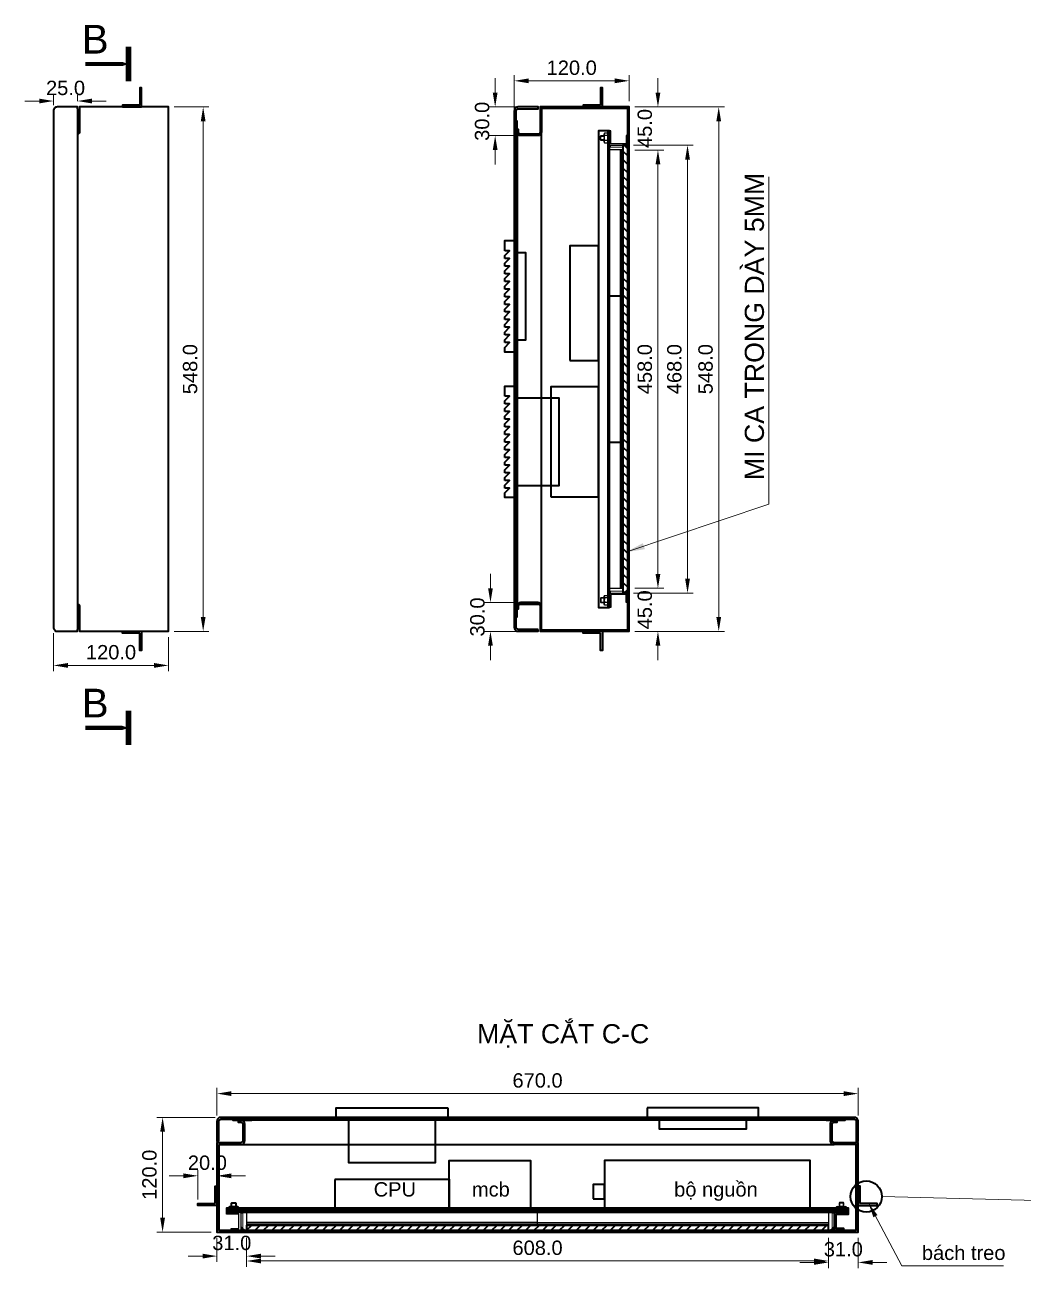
# Model space of a CAD drawing. Header units: inches. Extents: x 49419 to 111780, y 786065 to 1579898.
# Drawn here: x 51377 to 52420, y 787406 to 788705 of the extents above; entities that cross this region are included whole.
import ezdxf

# ---------------------------------------------------------------- set-up
doc = ezdxf.new("R2010")
doc.units = ezdxf.units.IN
doc.header["$MEASUREMENT"] = 0
doc.header["$PDMODE"] = 35
doc.header["$PDSIZE"] = -3
doc.layers.add('cutout', color=2, linetype='Continuous')
doc.layers.add('LED', color=1, linetype='Continuous')
for name, color, linetype, lineweight in [('Nep V', 1, 'Continuous', 35), ('tbi', 7, 'Continuous', 20), ('Thanh chiu luc', 5, 'Continuous', 25)]:
    doc.layers.add(name, color=color, linetype=linetype, lineweight=lineweight)
doc.styles.add('ARIAL', font='arial.ttf', dxfattribs={"height": 10})
doc.styles.add('Arial1', font='arial.ttf', dxfattribs={"height": 6})
doc.styles.add('Arial3', font='arial.ttf', dxfattribs={"height": 15})
doc.dimstyles.new('bom', dxfattribs={"dimtxt": 10, "dimasz": 8, "dimexe": 5, "dimexo": 5, "dimgap": 5, "dimtad": 1, "dimdec": 1, "dimzin": 0, "dimdsep": 46, "dimtxsty": 'ARIAL', "dimcen": 0.09, "dimclrd": 8, "dimclre": 9, "dimclrt": 5, "dimadec": 0, "dimazin": 0, "dimtfac": 1, "dimtdec": 1, "dimtix": 1, "dimtofl": 0, "dimtmove": 0, "dimatfit": 3, "dimfxl": 1, "dimtolj": 1, "dimtzin": 0, "dimlwd": 0, "dimlwe": 0, "dimarcsym": 0})
doc.dimstyles.new('Copy(3) of bom', dxfattribs={"dimtxt": 4, "dimasz": 3, "dimexe": 2, "dimexo": 2, "dimgap": 2, "dimtad": 1, "dimdec": 1, "dimzin": 0, "dimdsep": 46, "dimtxsty": 'Arial1', "dimcen": 0.09, "dimclrd": 8, "dimclre": 9, "dimclrt": 5, "dimadec": 0, "dimazin": 0, "dimtfac": 1, "dimtdec": 1, "dimtix": 1, "dimtofl": 0, "dimtmove": 0, "dimatfit": 3, "dimfxl": 1, "dimtolj": 1, "dimtzin": 0, "dimlwd": 0, "dimlwe": 0, "dimarcsym": 0})
doc.dimstyles.new('Copy(5) of bom TL3-1', dxfattribs={"dimtxt": 15, "dimasz": 15, "dimexe": 6, "dimexo": 6, "dimgap": 6, "dimtad": 1, "dimdec": 1, "dimlfac": 0.333333, "dimzin": 0, "dimdsep": 46, "dimtxsty": 'Arial3', "dimcen": 0.09, "dimclrd": 8, "dimclre": 9, "dimclrt": 5, "dimadec": 0, "dimazin": 0, "dimtfac": 1, "dimtdec": 1, "dimtix": 1, "dimtofl": 0, "dimtmove": 0, "dimatfit": 3, "dimfxl": 1, "dimtolj": 1, "dimtzin": 0, "dimlwd": 0, "dimlwe": 0, "dimarcsym": 0})

# ---------------------------------------------------------------- blocks, each defined once
blk = doc.blocks.new('*D404')
at = {"layer": 'Defpoints', "color": 0, "linetype": 'Continuous'}
for p in [(52008.2, 788116.2), (52008.2, 788071.2), (52038.3, 788071.2)]:
    blk.add_point(p, dxfattribs=at)
at = {"layer": 'Nep V', "color": 8, "linetype": 'Continuous', "lineweight": 0}
for p, q in [((52038.3, 788131.2), (52038.3, 788146.2)), ((52038.3, 788056.2), (52038.3, 788041.2))]:
    blk.add_line(p, q, dxfattribs=at)
at = {"layer": 'Nep V', "color": 9, "linetype": 'Continuous', "lineweight": 0}
for p, q in [((52014.2, 788116.2), (52044.3, 788116.2)), ((52014.2, 788071.2), (52044.3, 788071.2))]:
    blk.add_line(p, q, dxfattribs=at)
at = {"layer": 'Nep V', "color": 8, "linetype": 'Continuous'}
for points in [[(52035.8, 788131.2), (52040.8, 788131.2), (52038.3, 788116.2)], [(52035.8, 788056.2), (52040.8, 788056.2), (52038.3, 788071.2)]]:
    blk.add_solid(points, dxfattribs=at)
at = {"layer": 'Nep V', "color": 5, "linetype": 'Continuous', "insert": (52024.6, 788093.7), "char_height": 15, "attachment_point": 5, "rotation": 90, "style": 'Arial3'}
blk.add_mtext('\\A1;45.0', dxfattribs=at)
blk = doc.blocks.new('*D405')
at = {"layer": 'Defpoints', "color": 0, "linetype": 'Continuous'}
for p in [(52008.2, 788619.2), (52038.3, 788619.2), (52008.2, 788574.2)]:
    blk.add_point(p, dxfattribs=at)
at = {"layer": 'Nep V', "color": 8, "linetype": 'Continuous', "lineweight": 0}
for p, q in [((52038.3, 788634.2), (52038.3, 788649.2)), ((52038.3, 788559.2), (52038.3, 788544.2))]:
    blk.add_line(p, q, dxfattribs=at)
at = {"layer": 'Nep V', "color": 9, "linetype": 'Continuous', "lineweight": 0}
for p, q in [((52014.2, 788619.2), (52044.3, 788619.2)), ((52014.2, 788574.2), (52044.3, 788574.2))]:
    blk.add_line(p, q, dxfattribs=at)
at = {"layer": 'Nep V', "color": 8, "linetype": 'Continuous'}
for points in [[(52035.8, 788634.2), (52040.8, 788634.2), (52038.3, 788619.2)], [(52035.8, 788559.2), (52040.8, 788559.2), (52038.3, 788574.2)]]:
    blk.add_solid(points, dxfattribs=at)
at = {"layer": 'Nep V', "color": 5, "linetype": 'Continuous', "insert": (52024.6, 788596.7), "char_height": 15, "attachment_point": 5, "rotation": 90, "style": 'Arial3'}
blk.add_mtext('\\A1;45.0', dxfattribs=at)
blk = doc.blocks.new('*D406')
at = {"layer": 'Defpoints', "color": 0, "linetype": 'Continuous'}
for p in [(52008.2, 788574.2), (52038.3, 788574.2), (52008.2, 788116.2)]:
    blk.add_point(p, dxfattribs=at)
at = {"layer": 'Nep V', "color": 9, "linetype": 'Continuous', "lineweight": 0}
for p, q in [((52014.2, 788574.2), (52044.3, 788574.2)), ((52014.2, 788116.2), (52044.3, 788116.2))]:
    blk.add_line(p, q, dxfattribs=at)
at = {"layer": 'Nep V', "color": 8, "linetype": 'Continuous', "lineweight": 0}
blk.add_line((52038.3, 788131.2), (52038.3, 788559.2), dxfattribs=at)
at = {"layer": 'Nep V', "color": 8, "linetype": 'Continuous'}
for points in [[(52035.8, 788559.2), (52040.8, 788559.2), (52038.3, 788574.2)], [(52035.8, 788131.2), (52040.8, 788131.2), (52038.3, 788116.2)]]:
    blk.add_solid(points, dxfattribs=at)
at = {"layer": 'Nep V', "color": 5, "linetype": 'Continuous', "insert": (52024.6, 788345.2), "char_height": 15, "attachment_point": 5, "rotation": 90, "style": 'Arial3'}
blk.add_mtext('\\A1;458.0', dxfattribs=at)
blk = doc.blocks.new('*D403')
at = {"layer": 'Defpoints', "color": 0, "linetype": 'Continuous'}
for p in [(52008.2, 788646.5), (52008.2, 788619.2), (51888.2, 788595.7)]:
    blk.add_point(p, dxfattribs=at)
at = {"layer": 'Nep V', "color": 9, "linetype": 'Continuous', "lineweight": 0}
for p, q in [((51888.2, 788601.7), (51888.2, 788652.5)), ((52008.2, 788625.2), (52008.2, 788652.5))]:
    blk.add_line(p, q, dxfattribs=at)
at = {"layer": 'Nep V', "color": 8, "linetype": 'Continuous', "lineweight": 0}
blk.add_line((51903.2, 788646.5), (51993.2, 788646.5), dxfattribs=at)
at = {"layer": 'Nep V', "color": 8, "linetype": 'Continuous'}
for points in [[(51903.2, 788649), (51903.2, 788644), (51888.2, 788646.5)], [(51993.2, 788649), (51993.2, 788644), (52008.2, 788646.5)]]:
    blk.add_solid(points, dxfattribs=at)
at = {"layer": 'Nep V', "color": 5, "linetype": 'Continuous', "insert": (51948.2, 788660.1), "char_height": 15, "attachment_point": 5, "style": 'Arial3'}
blk.add_mtext('\\A1;120.0', dxfattribs=at)
blk = doc.blocks.new('led P3.75 s')
at = {"layer": 'LED', "color": 1, "linetype": 'Continuous'}
for p, q in [((11, 152), (11, 0)), ((12.5, 152), (12.5, 0))]:
    blk.add_line(p, q, dxfattribs=at)
blk.add_lwpolyline([(0, 0), (14, 0), (14, 152), (0, 152)], close=True, dxfattribs=at)
blk = doc.blocks.new('*D407')
at = {"layer": 'Defpoints', "color": 0, "linetype": 'Continuous'}
for p in [(52008.2, 788619.2), (52008.2, 788071.2), (52101.8, 788071.2)]:
    blk.add_point(p, dxfattribs=at)
at = {"layer": 'Nep V', "color": 9, "linetype": 'Continuous', "lineweight": 0}
for p, q in [((52014.2, 788619.2), (52107.8, 788619.2)), ((52014.2, 788071.2), (52107.8, 788071.2))]:
    blk.add_line(p, q, dxfattribs=at)
at = {"layer": 'Nep V', "color": 8, "linetype": 'Continuous', "lineweight": 0}
blk.add_line((52101.8, 788604.2), (52101.8, 788086.2), dxfattribs=at)
at = {"layer": 'Nep V', "color": 8, "linetype": 'Continuous'}
for points in [[(52099.3, 788604.2), (52104.3, 788604.2), (52101.8, 788619.2)], [(52099.3, 788086.2), (52104.3, 788086.2), (52101.8, 788071.2)]]:
    blk.add_solid(points, dxfattribs=at)
at = {"layer": 'Nep V', "color": 5, "linetype": 'Continuous', "insert": (52088.1, 788345.2), "char_height": 15, "attachment_point": 5, "rotation": 90, "style": 'Arial3'}
blk.add_mtext('\\A1;548.0', dxfattribs=at)
blk = doc.blocks.new('*D420')
at = {"layer": 'Defpoints', "color": 0, "linetype": 'Continuous'}
for p in [(51915.2, 788619.2), (51868.2, 788589.2), (51913.2, 788589.2)]:
    blk.add_point(p, dxfattribs=at)
at = {"layer": 'Nep V', "color": 8, "linetype": 'Continuous', "lineweight": 0}
for p, q in [((51868.2, 788634.2), (51868.2, 788649.2)), ((51868.2, 788574.2), (51868.2, 788559.2))]:
    blk.add_line(p, q, dxfattribs=at)
at = {"layer": 'Nep V', "color": 9, "linetype": 'Continuous', "lineweight": 0}
for p, q in [((51909.2, 788619.2), (51862.2, 788619.2)), ((51907.2, 788589.2), (51862.2, 788589.2))]:
    blk.add_line(p, q, dxfattribs=at)
at = {"layer": 'Nep V', "color": 8, "linetype": 'Continuous'}
for points in [[(51865.7, 788634.2), (51870.7, 788634.2), (51868.2, 788619.2)], [(51865.7, 788574.2), (51870.7, 788574.2), (51868.2, 788589.2)]]:
    blk.add_solid(points, dxfattribs=at)
at = {"layer": 'Nep V', "color": 5, "linetype": 'Continuous', "insert": (51854.6, 788604.2), "char_height": 15, "attachment_point": 5, "rotation": 90, "style": 'Arial3'}
blk.add_mtext('\\A1;30.0', dxfattribs=at)
blk = doc.blocks.new('*D421')
at = {"layer": 'Defpoints', "color": 0, "linetype": 'Continuous'}
for p in [(51863.3, 788101.2), (51894.7, 788101.2), (51913.2, 788071.2)]:
    blk.add_point(p, dxfattribs=at)
at = {"layer": 'Nep V', "color": 8, "linetype": 'Continuous', "lineweight": 0}
for p, q in [((51863.3, 788116.2), (51863.3, 788131.2)), ((51863.3, 788056.2), (51863.3, 788041.2))]:
    blk.add_line(p, q, dxfattribs=at)
at = {"layer": 'Nep V', "color": 9, "linetype": 'Continuous', "lineweight": 0}
for p, q in [((51888.7, 788101.2), (51857.3, 788101.2)), ((51907.2, 788071.2), (51857.3, 788071.2))]:
    blk.add_line(p, q, dxfattribs=at)
at = {"layer": 'Nep V', "color": 8, "linetype": 'Continuous'}
for points in [[(51860.8, 788116.2), (51865.8, 788116.2), (51863.3, 788101.2)], [(51860.8, 788056.2), (51865.8, 788056.2), (51863.3, 788071.2)]]:
    blk.add_solid(points, dxfattribs=at)
at = {"layer": 'Nep V', "color": 5, "linetype": 'Continuous', "insert": (51849.7, 788086.2), "char_height": 15, "attachment_point": 5, "rotation": 90, "style": 'Arial3'}
blk.add_mtext('\\A1;30.0', dxfattribs=at)
blk = doc.blocks.new('*D437')
at = {"layer": 'Defpoints', "color": 0, "linetype": 'Continuous'}
for p in [(51406.8, 788075.2), (51526.8, 788071.2), (51406.8, 788035.6)]:
    blk.add_point(p, dxfattribs=at)
at = {"layer": 'Nep V', "color": 9, "linetype": 'Continuous', "lineweight": 0}
for p, q in [((51406.8, 788069.2), (51406.8, 788029.6)), ((51526.8, 788065.2), (51526.8, 788029.6))]:
    blk.add_line(p, q, dxfattribs=at)
at = {"layer": 'Nep V', "color": 8, "linetype": 'Continuous', "lineweight": 0}
blk.add_line((51511.8, 788035.6), (51421.8, 788035.6), dxfattribs=at)
at = {"layer": 'Nep V', "color": 8, "linetype": 'Continuous'}
for points in [[(51421.8, 788038.1), (51421.8, 788033.1), (51406.8, 788035.6)], [(51511.8, 788038.1), (51511.8, 788033.1), (51526.8, 788035.6)]]:
    blk.add_solid(points, dxfattribs=at)
at = {"layer": 'Nep V', "color": 5, "linetype": 'Continuous', "insert": (51466.8, 788049.3), "char_height": 15, "attachment_point": 5, "style": 'Arial3'}
blk.add_mtext('\\A1;120.0', dxfattribs=at)
blk = doc.blocks.new('*D438')
at = {"layer": 'Defpoints', "color": 0, "linetype": 'Continuous'}
for p in [(51526.8, 788619.2), (51526.8, 788071.2), (51563.1, 788071.2)]:
    blk.add_point(p, dxfattribs=at)
at = {"layer": 'Nep V', "color": 9, "linetype": 'Continuous', "lineweight": 0}
for p, q in [((51532.8, 788619.2), (51569.1, 788619.2)), ((51532.8, 788071.2), (51569.1, 788071.2))]:
    blk.add_line(p, q, dxfattribs=at)
at = {"layer": 'Nep V', "color": 8, "linetype": 'Continuous', "lineweight": 0}
blk.add_line((51563.1, 788604.2), (51563.1, 788086.2), dxfattribs=at)
at = {"layer": 'Nep V', "color": 8, "linetype": 'Continuous'}
for points in [[(51560.6, 788604.2), (51565.6, 788604.2), (51563.1, 788619.2)], [(51560.6, 788086.2), (51565.6, 788086.2), (51563.1, 788071.2)]]:
    blk.add_solid(points, dxfattribs=at)
at = {"layer": 'Nep V', "color": 5, "linetype": 'Continuous', "insert": (51549.5, 788345.2), "char_height": 15, "attachment_point": 5, "rotation": 90, "style": 'Arial3'}
blk.add_mtext('\\A1;548.0', dxfattribs=at)
blk = doc.blocks.new('*D440')
at = {"layer": 'Defpoints', "color": 0, "linetype": 'Continuous'}
for p in [(51406.8, 788625.4), (51406.8, 788615.2), (51431.8, 788619.2)]:
    blk.add_point(p, dxfattribs=at)
at = {"layer": 'Nep V', "color": 8, "linetype": 'Continuous', "lineweight": 0}
for p, q in [((51391.8, 788625.4), (51376.8, 788625.4)), ((51446.8, 788625.4), (51461.8, 788625.4))]:
    blk.add_line(p, q, dxfattribs=at)
at = {"layer": 'Nep V', "color": 9, "linetype": 'Continuous', "lineweight": 0}
for p, q in [((51406.8, 788621.2), (51406.8, 788631.4)), ((51431.8, 788625.2), (51431.8, 788631.4))]:
    blk.add_line(p, q, dxfattribs=at)
at = {"layer": 'Nep V', "color": 8, "linetype": 'Continuous'}
for points in [[(51391.8, 788627.9), (51391.8, 788622.9), (51406.8, 788625.4)], [(51446.8, 788627.9), (51446.8, 788622.9), (51431.8, 788625.4)]]:
    blk.add_solid(points, dxfattribs=at)
at = {"layer": 'Nep V', "color": 5, "linetype": 'Continuous', "insert": (51419.3, 788639), "char_height": 15, "attachment_point": 5, "style": 'Arial3'}
blk.add_mtext('\\A1;25.0', dxfattribs=at)
blk = doc.blocks.new('led P3.75 bottom')
at = {"layer": 'LED', "color": 1, "linetype": 'Continuous'}
for p, q in [((304, -11), (0, -11)), ((304, -12.5), (0, -12.5))]:
    blk.add_line(p, q, dxfattribs=at)
blk.add_lwpolyline([(0, 0), (0, -14), (304, -14), (304, 0)], close=True, dxfattribs=at)
blk = doc.blocks.new('*D453')
at = {"layer": 'Defpoints', "color": 0, "linetype": 'Continuous'}
for p in [(51577.5, 787443.3), (51608.5, 787443.3), (51577.5, 787418.3)]:
    blk.add_point(p, dxfattribs=at)
at = {"layer": 'Nep V', "color": 9, "linetype": 'Continuous', "lineweight": 0}
for p, q in [((51577.5, 787437.3), (51577.5, 787412.3)), ((51608.5, 787437.3), (51608.5, 787412.3))]:
    blk.add_line(p, q, dxfattribs=at)
at = {"layer": 'Nep V', "color": 8, "linetype": 'Continuous', "lineweight": 0}
for p, q in [((51562.5, 787418.3), (51547.5, 787418.3)), ((51623.5, 787418.3), (51638.5, 787418.3))]:
    blk.add_line(p, q, dxfattribs=at)
at = {"layer": 'Nep V', "color": 8, "linetype": 'Continuous'}
for points in [[(51562.5, 787420.8), (51562.5, 787415.8), (51577.5, 787418.3)], [(51623.5, 787420.8), (51623.5, 787415.8), (51608.5, 787418.3)]]:
    blk.add_solid(points, dxfattribs=at)
at = {"layer": 'Nep V', "color": 5, "linetype": 'Continuous', "insert": (51593, 787432), "char_height": 15, "attachment_point": 5, "style": 'Arial3'}
blk.add_mtext('\\A1;31.0', dxfattribs=at)
blk = doc.blocks.new('*D454')
at = {"layer": 'Defpoints', "color": 0, "linetype": 'Continuous'}
for p in [(52216.5, 787443.3), (52247.5, 787443.3), (52247.5, 787411.7)]:
    blk.add_point(p, dxfattribs=at)
at = {"layer": 'Nep V', "color": 9, "linetype": 'Continuous', "lineweight": 0}
for p, q in [((52216.5, 787437.3), (52216.5, 787405.7)), ((52247.5, 787437.3), (52247.5, 787405.7))]:
    blk.add_line(p, q, dxfattribs=at)
at = {"layer": 'Nep V', "color": 8, "linetype": 'Continuous', "lineweight": 0}
for p, q in [((52201.5, 787411.7), (52186.5, 787411.7)), ((52262.5, 787411.7), (52277.5, 787411.7))]:
    blk.add_line(p, q, dxfattribs=at)
at = {"layer": 'Nep V', "color": 8, "linetype": 'Continuous'}
for points in [[(52201.5, 787414.2), (52201.5, 787409.2), (52216.5, 787411.7)], [(52262.5, 787414.2), (52262.5, 787409.2), (52247.5, 787411.7)]]:
    blk.add_solid(points, dxfattribs=at)
at = {"layer": 'Nep V', "color": 5, "linetype": 'Continuous', "insert": (52232, 787425.4), "char_height": 15, "attachment_point": 5, "style": 'Arial3'}
blk.add_mtext('\\A1;31.0', dxfattribs=at)
blk = doc.blocks.new('*D455')
at = {"layer": 'Defpoints', "color": 0, "linetype": 'Continuous'}
for p in [(51608.5, 787443.3), (52216.5, 787443.3), (52216.5, 787413.2)]:
    blk.add_point(p, dxfattribs=at)
at = {"layer": 'Nep V', "color": 9, "linetype": 'Continuous', "lineweight": 0}
for p, q in [((51608.5, 787437.3), (51608.5, 787407.2)), ((52216.5, 787437.3), (52216.5, 787407.2))]:
    blk.add_line(p, q, dxfattribs=at)
at = {"layer": 'Nep V', "color": 8, "linetype": 'Continuous', "lineweight": 0}
blk.add_line((51623.5, 787413.2), (52201.5, 787413.2), dxfattribs=at)
at = {"layer": 'Nep V', "color": 8, "linetype": 'Continuous'}
for points in [[(51623.5, 787415.7), (51623.5, 787410.7), (51608.5, 787413.2)], [(52201.5, 787415.7), (52201.5, 787410.7), (52216.5, 787413.2)]]:
    blk.add_solid(points, dxfattribs=at)
at = {"layer": 'Nep V', "color": 5, "linetype": 'Continuous', "insert": (51912.5, 787426.9), "char_height": 15, "attachment_point": 5, "style": 'Arial3'}
blk.add_mtext('\\A1;608.0', dxfattribs=at)
blk = doc.blocks.new('*D456')
at = {"layer": 'Defpoints', "color": 0, "linetype": 'Continuous'}
for p in [(52247.5, 787588.1), (51577.5, 787559.3), (52247.5, 787559.3)]:
    blk.add_point(p, dxfattribs=at)
at = {"layer": 'Nep V', "color": 9, "linetype": 'Continuous', "lineweight": 0}
for p, q in [((51577.5, 787565.3), (51577.5, 787594.1)), ((52247.5, 787565.3), (52247.5, 787594.1))]:
    blk.add_line(p, q, dxfattribs=at)
at = {"layer": 'Nep V', "color": 8, "linetype": 'Continuous', "lineweight": 0}
blk.add_line((51592.5, 787588.1), (52232.5, 787588.1), dxfattribs=at)
at = {"layer": 'Nep V', "color": 8, "linetype": 'Continuous'}
for points in [[(51592.5, 787590.6), (51592.5, 787585.6), (51577.5, 787588.1)], [(52232.5, 787590.6), (52232.5, 787585.6), (52247.5, 787588.1)]]:
    blk.add_solid(points, dxfattribs=at)
at = {"layer": 'Nep V', "color": 5, "linetype": 'Continuous', "insert": (51912.5, 787601.8), "char_height": 15, "attachment_point": 5, "style": 'Arial3'}
blk.add_mtext('\\A1;670.0', dxfattribs=at)
blk = doc.blocks.new('*D457')
at = {"layer": 'Defpoints', "color": 0, "linetype": 'Continuous'}
for p in [(52006.7, 788579.2), (52006.7, 788111.2), (52069.2, 788111.2)]:
    blk.add_point(p, dxfattribs=at)
at = {"layer": 'Nep V', "color": 9, "linetype": 'Continuous', "lineweight": 0}
for p, q in [((52012.7, 788579.2), (52075.2, 788579.2)), ((52012.7, 788111.2), (52075.2, 788111.2))]:
    blk.add_line(p, q, dxfattribs=at)
at = {"layer": 'Nep V', "color": 8, "linetype": 'Continuous', "lineweight": 0}
blk.add_line((52069.2, 788564.2), (52069.2, 788126.2), dxfattribs=at)
at = {"layer": 'Nep V', "color": 8, "linetype": 'Continuous'}
for points in [[(52066.7, 788564.2), (52071.7, 788564.2), (52069.2, 788579.2)], [(52066.7, 788126.2), (52071.7, 788126.2), (52069.2, 788111.2)]]:
    blk.add_solid(points, dxfattribs=at)
at = {"layer": 'Nep V', "color": 5, "linetype": 'Continuous', "insert": (52055.5, 788345.2), "char_height": 15, "attachment_point": 5, "rotation": 90, "style": 'Arial3'}
blk.add_mtext('\\A1;468.0', dxfattribs=at)
blk = doc.blocks.new('*D460')
at = {"layer": 'Defpoints', "color": 0, "linetype": 'Continuous'}
for p in [(51577.5, 787502.2), (51557.5, 787471.3), (51577.5, 787471.3)]:
    blk.add_point(p, dxfattribs=at)
at = {"layer": 'Nep V', "color": 9, "linetype": 'Continuous', "lineweight": 0}
for p, q in [((51557.5, 787477.3), (51557.5, 787508.2)), ((51577.5, 787477.3), (51577.5, 787508.2))]:
    blk.add_line(p, q, dxfattribs=at)
at = {"layer": 'Nep V', "color": 8, "linetype": 'Continuous', "lineweight": 0}
for p, q in [((51542.5, 787502.2), (51527.5, 787502.2)), ((51592.5, 787502.2), (51607.5, 787502.2))]:
    blk.add_line(p, q, dxfattribs=at)
at = {"layer": 'Nep V', "color": 8, "linetype": 'Continuous'}
for points in [[(51542.5, 787504.7), (51542.5, 787499.7), (51557.5, 787502.2)], [(51592.5, 787504.7), (51592.5, 787499.7), (51577.5, 787502.2)]]:
    blk.add_solid(points, dxfattribs=at)
at = {"layer": 'Nep V', "color": 5, "linetype": 'Continuous', "insert": (51567.5, 787515.8), "char_height": 15, "attachment_point": 5, "style": 'Arial3'}
blk.add_mtext('\\A1;20.0', dxfattribs=at)
blk = doc.blocks.new('*D461')
at = {"layer": 'Defpoints', "color": 0, "linetype": 'Continuous'}
for p in [(51520.7, 787563.3), (51581.5, 787563.3), (51577.5, 787443.3)]:
    blk.add_point(p, dxfattribs=at)
at = {"layer": 'Nep V', "color": 9, "linetype": 'Continuous', "lineweight": 0}
for p, q in [((51575.5, 787563.3), (51514.7, 787563.3)), ((51571.5, 787443.3), (51514.7, 787443.3))]:
    blk.add_line(p, q, dxfattribs=at)
at = {"layer": 'Nep V', "color": 8, "linetype": 'Continuous', "lineweight": 0}
blk.add_line((51520.7, 787458.3), (51520.7, 787548.3), dxfattribs=at)
at = {"layer": 'Nep V', "color": 8, "linetype": 'Continuous'}
for points in [[(51518.2, 787548.3), (51523.2, 787548.3), (51520.7, 787563.3)], [(51518.2, 787458.3), (51523.2, 787458.3), (51520.7, 787443.3)]]:
    blk.add_solid(points, dxfattribs=at)
at = {"layer": 'Nep V', "color": 5, "linetype": 'Continuous', "insert": (51507, 787503.3), "char_height": 15, "attachment_point": 5, "rotation": 90, "style": 'Arial3'}
blk.add_mtext('\\A1;120.0', dxfattribs=at)

msp = doc.modelspace()

# ---------------------------------------------------------------- hatches: boundary and pattern name
at = {"layer": 'Nep V', "linetype": 'Continuous'}
h = msp.add_hatch(dxfattribs=at)
h.set_pattern_fill('ANSI31', color=1, scale=50, angle=90, style=0)
h.set_pattern_definition([(135, (839663.667, 731909.1986), (-4.41941738, -4.41941738), [])])
h.paths.add_polyline_path([(52006.7, 788111.22), (52006.7, 788579.22), (52001.7, 788579.22), (52001.7, 788111.22)])
h = msp.add_hatch(dxfattribs=at)
h.set_pattern_fill('ANSI31', color=1, scale=50, style=0)
h.set_pattern_definition([(45, (-4599.5145, -211.6806), (-4.41941738, 4.41941738), [])])
h.paths.add_polyline_path([(51608.51, 787445.29), (52216.51, 787445.29), (52216.51, 787450.29), (51608.51, 787450.29)])
at = {"layer": 'tbi', "linetype": 'Continuous'}
h = msp.add_hatch(color=5, dxfattribs=at)
h.dxf.hatch_style = 1
h.paths.add_polyline_path([(52001.7, 788579.22), (52006.7, 788579.22), (52006.7, 788573.93, 0.2667543)])
h = msp.add_hatch(color=5, dxfattribs=at)
h.dxf.hatch_style = 1
h.paths.add_polyline_path([(52001.7, 788111.22), (52006.7, 788111.22), (52006.7, 788116.51, -0.2667543)])
h = msp.add_hatch(color=5, dxfattribs=at)
h.dxf.hatch_style = 1
h.paths.add_polyline_path([(51602.51, 787450.29), (51602.51, 787445.29), (51607.79, 787445.29, -0.2667543)])
h = msp.add_hatch(color=5, dxfattribs=at)
h.dxf.hatch_style = 1
h.paths.add_polyline_path([(52222.51, 787450.29), (52222.51, 787445.29), (52217.22, 787445.29, 0.2667543)])

# ---------------------------------------------------------------- linework, layer by layer
at = {"color": 8, "linetype": 'Continuous'}
for points in [[(51982.57, 788591.72), (51982.2, 788591.08), (51982.2, 788582.36), (51982.57, 788581.72), (51985.83, 788581.72), (51986.2, 788582.36), (51986.2, 788591.08), (51985.83, 788591.72)], [(51982.57, 788098.72), (51982.2, 788099.36), (51982.2, 788108.08), (51982.57, 788108.72), (51985.83, 788108.72), (51986.2, 788108.08), (51986.2, 788099.36), (51985.83, 788098.72)], [(51600.01, 787469.92), (51599.37, 787470.29), (51590.65, 787470.29), (51590.01, 787469.92), (51590.01, 787466.66), (51590.65, 787466.29), (51599.37, 787466.29), (51600.01, 787466.66)], [(52225.01, 787469.92), (52225.65, 787470.29), (52234.37, 787470.29), (52235.01, 787469.92), (52235.01, 787466.66), (52234.37, 787466.29), (52225.65, 787466.29), (52225.01, 787466.66)]]:
    msp.add_lwpolyline(points, close=True, dxfattribs=at)
for points in [[(51982.57, 788581.72, -0.2948), (51982.57, 788584.22, -0.1474), (51982.57, 788589.22, -0.2948), (51982.57, 788591.72, -0.2948)], [(51985.83, 788581.72, 0.2948), (51985.83, 788584.22, 0.1474), (51985.83, 788589.22, 0.2948), (51985.83, 788591.72, 0.2948)], [(51982.57, 788108.72, 0.2948), (51982.57, 788106.22, 0.1474), (51982.57, 788101.22, 0.2948), (51982.57, 788098.72, 0.2948)], [(51985.83, 788108.72, -0.2948), (51985.83, 788106.22, -0.1474), (51985.83, 788101.22, -0.2948), (51985.83, 788098.72, -0.2948)], [(51590.01, 787469.92, -0.2948), (51592.51, 787469.92, -0.1474), (51597.51, 787469.92, -0.2948), (51600.01, 787469.92, -0.2948)], [(51590.01, 787466.66, 0.2948), (51592.51, 787466.66, 0.1474), (51597.51, 787466.66, 0.2948), (51600.01, 787466.66, 0.2948)], [(52235.01, 787469.92, 0.2948), (52232.51, 787469.92, 0.1474), (52227.51, 787469.92, 0.2948), (52225.01, 787469.92, 0.2948)], [(52235.01, 787466.66, -0.2948), (52232.51, 787466.66, -0.1474), (52227.51, 787466.66, -0.2948), (52225.01, 787466.66, -0.2948)]]:
    msp.add_lwpolyline(points, format="xyb", dxfattribs=at)
for points in [[(51985.83, 788589.22), (51982.57, 788589.22)], [(51985.83, 788584.22), (51982.57, 788584.22)], [(51985.83, 788106.22), (51982.57, 788106.22)], [(51985.83, 788101.22), (51982.57, 788101.22)], [(51592.51, 787466.66), (51592.51, 787469.92)], [(51597.51, 787466.66), (51597.51, 787469.92)], [(52227.51, 787466.66), (52227.51, 787469.92)], [(52232.51, 787466.66), (52232.51, 787469.92)]]:
    msp.add_lwpolyline(points, dxfattribs=at)
at = {"layer": 'cutout', "color": 1, "linetype": 'Continuous'}
for p, q in [((52006.7, 788574.22), (52008.2, 788574.22)), ((52006.7, 788116.22), (52008.2, 788116.22)), ((51608.51, 787445.29), (51608.51, 787443.29)), ((52216.51, 787445.29), (52216.51, 787443.29))]:
    msp.add_line(p, q, dxfattribs=at)
for points in [[(52006.7, 788579.22), (52006.7, 788589.22), (52005.2, 788589.22), (52005.2, 788580.72), (51989.2, 788580.72), (51989.2, 788594.22), (51987.7, 788594.22), (51987.7, 788579.22)], [(52006.7, 788111.22), (52006.7, 788101.22), (52005.2, 788101.22), (52005.2, 788109.72), (51989.2, 788109.72), (51989.2, 788096.22), (51987.7, 788096.22), (51987.7, 788111.22)], [(51602.51, 787445.29), (51592.51, 787445.29), (51592.51, 787447.29), (51600.51, 787447.29), (51600.51, 787462.29), (51587.51, 787462.29), (51587.51, 787464.29), (51602.51, 787464.29)]]:
    msp.add_lwpolyline(points, close=True, dxfattribs=at)
at = {"layer": 'Nep V', "linetype": 'Continuous'}
for p, q in [((51431.79, 788617.22), (51431.79, 788073.22)), ((51987.7, 788579.22), (51987.7, 788594.22))]:
    msp.add_line(p, q, dxfattribs=at)
at = {"layer": 'Nep V', "color": 1, "linetype": 'Continuous'}
for p, q in [((51916.7, 788097.72), (51916.7, 788592.72)), ((51602.51, 787534.79), (52222.51, 787534.79))]:
    msp.add_line(p, q, dxfattribs=at)
at = {"layer": 'Nep V', "linetype": 'Continuous'}
for points in [[(51496.79, 788621.22), (51478.79, 788621.22), (51478.79, 788619.22), (51498.79, 788619.22), (51498.79, 788639.22), (51496.79, 788639.22), (51496.79, 788621.22)], [(51978.2, 788621.22), (51960.2, 788621.22), (51960.2, 788619.22), (51980.2, 788619.22), (51980.2, 788639.22), (51978.2, 788639.22), (51978.2, 788621.22)], [(51878.2, 788468.92), (51878.2, 788479.52), (51888.2, 788479.52), (51888.2, 788362.92), (51878.2, 788362.92), (51878.2, 788367.92)], [(51878.2, 788460.92), (51878.2, 788463.92), (51883.2, 788468.92), (51883.2, 788468.92), (51878.2, 788468.92)], [(51878.2, 788452.92), (51878.2, 788455.92), (51883.2, 788460.92), (51883.2, 788460.92), (51878.2, 788460.92)], [(51878.2, 788444.92), (51878.2, 788447.92), (51883.2, 788452.92), (51883.2, 788452.92), (51878.2, 788452.92)], [(51878.2, 788436.92), (51878.2, 788439.92), (51883.2, 788444.92), (51883.2, 788444.92), (51878.2, 788444.92)], [(51878.2, 788428.92), (51878.2, 788431.92), (51883.2, 788436.92), (51883.2, 788436.92), (51878.2, 788436.92)], [(51878.2, 788420.92), (51878.2, 788423.92), (51883.2, 788428.92), (51883.2, 788428.92), (51878.2, 788428.92)], [(51878.2, 788412.92), (51878.2, 788415.92), (51883.2, 788420.92), (51883.2, 788420.92), (51878.2, 788420.92)], [(51878.2, 788404.92), (51878.2, 788407.92), (51883.2, 788412.92), (51883.2, 788412.92), (51878.2, 788412.92)], [(51878.2, 788396.92), (51878.2, 788399.92), (51883.2, 788404.92), (51883.2, 788404.92), (51878.2, 788404.92)], [(51878.2, 788388.92), (51878.2, 788391.92), (51883.2, 788396.92), (51883.2, 788396.92), (51878.2, 788396.92)], [(51878.2, 788380.92), (51878.2, 788383.92), (51883.2, 788388.92), (51883.2, 788388.92), (51878.2, 788388.92)], [(51878.2, 788372.92), (51878.2, 788375.92), (51883.2, 788380.92), (51883.2, 788380.92), (51878.2, 788380.92)], [(51878.2, 788362.92), (51878.2, 788367.92), (51883.2, 788372.92), (51883.2, 788372.92), (51878.2, 788372.92)], [(51878.2, 788316.92), (51878.2, 788327.52), (51888.2, 788327.52), (51888.2, 788210.92), (51878.2, 788210.92), (51878.2, 788215.92)], [(51878.2, 788308.92), (51878.2, 788311.92), (51883.2, 788316.92), (51883.2, 788316.92), (51878.2, 788316.92)], [(51878.2, 788300.92), (51878.2, 788303.92), (51883.2, 788308.92), (51883.2, 788308.92), (51878.2, 788308.92)], [(51878.2, 788292.92), (51878.2, 788295.92), (51883.2, 788300.92), (51883.2, 788300.92), (51878.2, 788300.92)], [(51878.2, 788284.92), (51878.2, 788287.92), (51883.2, 788292.92), (51883.2, 788292.92), (51878.2, 788292.92)], [(51878.2, 788276.92), (51878.2, 788279.92), (51883.2, 788284.92), (51883.2, 788284.92), (51878.2, 788284.92)], [(51878.2, 788268.92), (51878.2, 788271.92), (51883.2, 788276.92), (51883.2, 788276.92), (51878.2, 788276.92)], [(51878.2, 788260.92), (51878.2, 788263.92), (51883.2, 788268.92), (51883.2, 788268.92), (51878.2, 788268.92)], [(51878.2, 788252.92), (51878.2, 788255.92), (51883.2, 788260.92), (51883.2, 788260.92), (51878.2, 788260.92)], [(51878.2, 788244.92), (51878.2, 788247.92), (51883.2, 788252.92), (51883.2, 788252.92), (51878.2, 788252.92)], [(51878.2, 788236.92), (51878.2, 788239.92), (51883.2, 788244.92), (51883.2, 788244.92), (51878.2, 788244.92)], [(51878.2, 788228.92), (51878.2, 788231.92), (51883.2, 788236.92), (51883.2, 788236.92), (51878.2, 788236.92)], [(51878.2, 788220.92), (51878.2, 788223.92), (51883.2, 788228.92), (51883.2, 788228.92), (51878.2, 788228.92)], [(51878.2, 788210.92), (51878.2, 788215.92), (51883.2, 788220.92), (51883.2, 788220.92), (51878.2, 788220.92)], [(51496.79, 788069.22), (51478.79, 788069.22), (51478.79, 788071.22), (51498.79, 788071.22), (51498.79, 788051.22), (51496.79, 788051.22), (51496.79, 788069.22)], [(51978.2, 788069.22), (51960.2, 788069.22), (51960.2, 788071.22), (51980.2, 788071.22), (51980.2, 788051.22), (51978.2, 788051.22), (51978.2, 788069.22)], [(51575.51, 787473.29), (51575.51, 787491.29), (51577.51, 787491.29), (51577.51, 787471.29), (51557.51, 787471.29), (51557.51, 787473.29), (51575.51, 787473.29)], [(52249.51, 787473.29), (52249.51, 787491.29), (52247.51, 787491.29), (52247.51, 787471.29), (52267.51, 787471.29), (52267.51, 787473.29), (52249.51, 787473.29)]]:
    msp.add_lwpolyline(points, dxfattribs=at)
at = {"layer": 'Nep V', "color": 1, "linetype": 'Continuous'}
for points in [[(51431.79, 788617.22), (51431.79, 788619.22), (51410.79, 788619.22, 0.4142136), (51406.79, 788615.22), (51406.79, 788075.22, 0.4142136), (51410.79, 788071.22), (51431.79, 788071.22), (51431.79, 788073.22)], [(51431.79, 788099.72, -0.4142136), (51433.79, 788097.72), (51433.79, 788071.22), (51526.79, 788071.22), (51526.79, 788619.22), (51433.79, 788619.22), (51433.79, 788592.72, -0.4142136), (51431.79, 788590.72)], [(51913.2, 788073.22), (51892.2, 788073.22, -0.4142136), (51890.2, 788075.22), (51890.2, 788615.22, -0.4142136), (51892.2, 788617.22), (51913.2, 788617.22), (51913.2, 788619.22), (51892.2, 788619.22, 0.4142136), (51888.2, 788615.22), (51888.2, 788075.22, 0.4142136), (51892.2, 788071.22), (51913.2, 788071.22), (51913.2, 788073.22)], [(51894.7, 788590.72, -0.4142136), (51892.7, 788592.72), (51892.7, 788595.72), (51891.2, 788595.72), (51891.2, 788094.72), (51892.7, 788094.72), (51892.7, 788097.72, -0.4142136), (51894.7, 788099.72), (51913.2, 788099.72, -0.4142136), (51915.2, 788097.72), (51915.2, 788071.22), (52008.2, 788071.22), (52008.2, 788619.22), (51915.2, 788619.22), (51915.2, 788592.72, -0.4142136), (51913.2, 788590.72), (51894.7, 788590.72)], [(51916.7, 788072.72), (52006.7, 788072.72), (52006.7, 788617.72), (51916.7, 788617.72), (51916.7, 788592.72, -0.4142136), (51913.2, 788589.22), (51894.7, 788589.22, -0.4142136), (51891.2, 788592.72), (51891.2, 788595.72)], [(51916.7, 788072.72), (51916.7, 788097.72, 0.4142136), (51913.2, 788101.22), (51894.7, 788101.22, 0.4142136), (51891.2, 788097.72), (51891.2, 788094.72)], [(51579.51, 787538.29), (51579.51, 787559.29, -0.4142136), (51581.51, 787561.29), (52243.51, 787561.29, -0.4142136), (52245.51, 787559.29), (52245.51, 787538.29), (52247.51, 787538.29), (52247.51, 787559.29, 0.4142136), (52243.51, 787563.29), (51581.51, 787563.29, 0.4142136), (51577.51, 787559.29), (51577.51, 787538.29), (51579.51, 787538.29)], [(52220.51, 787556.29, -0.4142136), (52222.51, 787558.29), (52225.51, 787558.29), (52225.51, 787560.29), (51599.51, 787560.29), (51599.51, 787558.29), (51602.51, 787558.29, -0.4142136), (51604.51, 787556.29), (51604.51, 787538.79, -0.4142136), (51602.51, 787536.79), (51577.51, 787536.79), (51577.51, 787443.29), (52247.51, 787443.29), (52247.51, 787536.79), (52222.51, 787536.79, -0.4142136), (52220.51, 787538.79), (52220.51, 787556.29)], [(51579.51, 787534.79), (51579.51, 787445.29), (52245.51, 787445.29), (52245.51, 787534.79), (52222.51, 787534.79, -0.4142136), (52218.51, 787538.79), (52218.51, 787556.29, -0.4142136), (52222.51, 787560.29), (52225.51, 787560.29)], [(51579.51, 787534.79), (51602.51, 787534.79, 0.4142136), (51606.51, 787538.79), (51606.51, 787556.29, 0.4142136), (51602.51, 787560.29), (51599.51, 787560.29)]]:
    msp.add_lwpolyline(points, format="xyb", dxfattribs=at)
at = {"layer": 'Nep V', "linetype": 'Continuous'}
for points in [[(51890.2, 788584.22), (51891.2, 788584.22), (51891.2, 788604.22), (51890.2, 788604.22)], [(51986.2, 788594.22), (51976.2, 788594.22), (51976.2, 788096.22), (51986.2, 788096.22)], [(51888.2, 788375.72), (51900.2, 788375.72), (51900.2, 788466.72), (51888.2, 788466.72)], [(51946.2, 788354.22), (51976.2, 788354.22), (51976.2, 788474.22), (51946.2, 788474.22)], [(51926.2, 788211.72), (51976.2, 788211.72), (51976.2, 788326.72), (51926.2, 788326.72)], [(51888.2, 788223.72), (51935.2, 788223.72), (51935.2, 788314.72), (51888.2, 788314.72)], [(51890.2, 788086.22), (51891.2, 788086.22), (51891.2, 788106.22), (51890.2, 788106.22)], [(51818.81, 787573.29), (51818.81, 787563.29), (51702.21, 787563.29), (51702.21, 787573.29)], [(52026.91, 787573.29), (52026.91, 787563.29), (52143.51, 787563.29), (52143.51, 787573.29)], [(51594.01, 787561.29), (51594.01, 787560.29), (51614.01, 787560.29), (51614.01, 787561.29)], [(51715.01, 787563.29), (51715.01, 787516.29), (51806.01, 787516.29), (51806.01, 787563.29)], [(52039.71, 787563.29), (52039.71, 787551.29), (52130.71, 787551.29), (52130.71, 787563.29)], [(52214.01, 787561.29), (52214.01, 787560.29), (52234.01, 787560.29), (52234.01, 787561.29)], [(51905.24, 787468.29), (51820.24, 787468.29), (51820.24, 787518.29), (51905.24, 787518.29)], [(51982.51, 787468.29), (52197.51, 787468.29), (52197.51, 787518.29), (51982.51, 787518.29)], [(51700.51, 787498.29), (51700.51, 787468.29), (51820.51, 787468.29), (51820.51, 787498.29)], [(51970.51, 787478.29), (51982.51, 787478.29), (51982.51, 787493.29), (51970.51, 787493.29)]]:
    msp.add_lwpolyline(points, close=True, dxfattribs=at)
at = {"layer": 'Nep V', "color": 1, "linetype": 'Continuous'}
for points in [[(51987.7, 788096.22), (51987.7, 788594.22), (51986.2, 788594.22), (51986.2, 788096.22)], [(52006.7, 788111.22), (52006.7, 788579.22), (52001.7, 788579.22), (52001.7, 788111.22)], [(51587.51, 787466.29), (52237.51, 787466.29), (52237.51, 787468.29), (51587.51, 787468.29)], [(51587.51, 787466.29), (52237.51, 787466.29), (52237.51, 787468.29), (51587.51, 787468.29)], [(51587.51, 787464.29), (52237.51, 787464.29), (52237.51, 787466.29), (51587.51, 787466.29)], [(52222.51, 787445.29), (52232.51, 787445.29), (52232.51, 787447.29), (52224.51, 787447.29), (52224.51, 787462.29), (52237.51, 787462.29), (52237.51, 787464.29), (52222.51, 787464.29)], [(51608.51, 787445.29), (52216.51, 787445.29), (52216.51, 787450.29), (51608.51, 787450.29)]]:
    msp.add_lwpolyline(points, close=True, dxfattribs=at)
msp.add_lwpolyline([(51606.51, 787560.29), (51604.51, 787560.29)], dxfattribs=at)
at = {"layer": 'Nep V', "linetype": 'Continuous'}
msp.add_circle((52255.93, 787480.54), 16.38, dxfattribs=at)
at = {"layer": 'tbi', "color": 5, "linetype": 'Continuous'}
for p, q in [((51988.7, 788579.22, -2), (51988.7, 788577.22, -2)), ((51988.7, 788579.22, -2), (52006.7, 788579.22, -2)), ((51988.7, 788577.22, -2), (52001.7, 788577.22)), ((52001.7, 788579.22), (52006.7, 788579.22)), ((52006.2, 788579.22), (52006.2, 788573.93)), ((51988.7, 788111.22, -2), (51988.7, 788113.22, -2)), ((51988.7, 788113.22, -2), (52001.7, 788113.22)), ((51988.7, 788111.22, -2), (52006.7, 788111.22, -2)), ((52001.7, 788111.22), (52006.7, 788111.22)), ((51602.51, 787463.29, -2), (51604.51, 787463.29, -2)), ((51602.51, 787463.29, -2), (51602.51, 787445.29, -2)), ((51604.51, 787463.29, -2), (51604.51, 787445.29, -2)), ((52222.51, 787463.29, -2), (52220.51, 787463.29, -2)), ((52220.51, 787463.29, -2), (52220.51, 787445.29, -2)), ((52222.51, 787463.29, -2), (52222.51, 787445.29, -2)), ((51602.51, 787450.29), (51602.51, 787445.29)), ((51602.51, 787445.29), (51607.79, 787445.29)), ((52222.51, 787445.29), (52217.22, 787445.29)), ((52222.51, 787450.29), (52222.51, 787445.29))]:
    msp.add_line(p, q, dxfattribs=at)
at = {"layer": 'tbi', "linetype": 'Continuous', "const_width": 6}
for points in [[(51485.12, 788646.1), (51485.12, 788682.1)], [(51485.12, 787952.31), (51485.12, 787988.31)]]:
    msp.add_lwpolyline(points, dxfattribs=at)
at = {"layer": 'tbi', "linetype": 'Continuous'}
for points in [[(51485.12, 788664.1, 0, 15, 0), (51462.62, 788664.1, 4.5, 4.5, 0), (51440.12, 788664.1, 0, 0, 0)], [(51485.12, 787970.31, 0, 15, 0), (51462.62, 787970.31, 4.5, 4.5, 0), (51440.12, 787970.31, 0, 0, 0)]]:
    msp.add_lwpolyline(points, format="xyseb", dxfattribs=at)
at = {"layer": 'tbi', "color": 5, "linetype": 'Continuous'}
for centre, start, end in [((51999.6, 788572.22), 13.52635, 73.27076), ((51999.6, 788118.22), 286.72924, 346.47365), ((51609.5, 787452.39), 196.72924, 256.47365), ((52215.51, 787452.39), 283.52635, 343.27076)]:
    msp.add_arc(centre, 7.31, start, end, dxfattribs=at)
at = {"layer": 'Thanh chiu luc', "color": 8, "linetype": 'Continuous'}
for p, q in [((51978.2, 788588.72), (51978.7, 788589.22)), ((51978.2, 788588.72), (51982.2, 788588.72)), ((51978.2, 788584.72), (51978.2, 788588.72)), ((51982.2, 788584.72), (51978.2, 788584.72)), ((51978.7, 788584.22), (51978.2, 788584.72)), ((51978.7, 788584.22), (51978.7, 788589.22)), ((51978.7, 788589.22), (51982.2, 788589.22)), ((51982.2, 788584.22), (51978.7, 788584.22)), ((51978.7, 788106.22), (51978.2, 788105.72)), ((51982.2, 788105.72), (51978.2, 788105.72)), ((51978.2, 788105.72), (51978.2, 788101.72)), ((51978.2, 788101.72), (51982.2, 788101.72)), ((51978.2, 788101.72), (51978.7, 788101.22)), ((51978.7, 788106.22), (51978.7, 788101.22)), ((51982.2, 788106.22), (51978.7, 788106.22)), ((51978.7, 788101.22), (51982.2, 788101.22)), ((51592.51, 787473.79), (51593.01, 787474.29)), ((51592.51, 787473.79), (51597.51, 787473.79)), ((51592.51, 787470.29), (51592.51, 787473.79)), ((51593.01, 787470.29), (51593.01, 787474.29)), ((51593.01, 787474.29), (51597.01, 787474.29)), ((51597.01, 787474.29), (51597.01, 787470.29)), ((51597.01, 787474.29), (51597.51, 787473.79)), ((51597.51, 787473.79), (51597.51, 787470.29)), ((52228.01, 787474.29), (52227.51, 787473.79)), ((52232.51, 787473.79), (52227.51, 787473.79)), ((52227.51, 787473.79), (52227.51, 787470.29)), ((52228.01, 787474.29), (52228.01, 787470.29)), ((52232.01, 787474.29), (52228.01, 787474.29)), ((52232.01, 787470.29), (52232.01, 787474.29)), ((52232.51, 787473.79), (52232.01, 787474.29)), ((52232.51, 787470.29), (52232.51, 787473.79))]:
    msp.add_line(p, q, dxfattribs=at)

# ---------------------------------------------------------------- block references
at = {"layer": 'cutout', "color": 1, "linetype": 'Continuous'}
for p in [(51987.7, 788422.22), (51987.7, 788269.22), (51987.7, 788116.22)]:
    msp.add_blockref('led P3.75 s', p, dxfattribs=at)
at = {"layer": 'Nep V', "color": 1, "linetype": 'Continuous'}
msp.add_blockref('led P3.75 bottom', (51608.51, 787464.29), dxfattribs=at)
at = {"layer": 'Nep V', "color": 1, "linetype": 'Continuous', "xscale": -1}
msp.add_blockref('led P3.75 bottom', (52216.51, 787464.29), dxfattribs=at)

# ---------------------------------------------------------------- texts
at = {"layer": 'Nep V', "linetype": 'Continuous', "insert": (51849.24, 787660.7), "char_height": 20, "width": 601.8466, "attachment_point": 1, "style": 'Arial1'}
msp.add_mtext('MẶT CẮT C-C', dxfattribs=at)
at = {"layer": 'Nep V', "color": 1, "linetype": 'Continuous', "char_height": 15, "width": 200, "attachment_point": 1, "style": 'Arial1'}
for s, insert in [('\\pi79.245;CPU', (51662.05, 787495.56)), ('\\pi81.327;mcb', (51762.61, 787495.56)), ('\\pi57.706;bộ nguồn', (51997.51, 787495.56))]:
    msp.add_mtext(s, dxfattribs=dict(at, insert=insert))
at = {"layer": 'tbi', "color": 5, "linetype": 'Continuous', "char_height": 30, "attachment_point": 9, "style": 'ARIAL'}
for insert in [(51464.31, 788674.98, -2), (51464.31, 787981.2, -2)]:
    msp.add_mtext('B', dxfattribs=dict(at, insert=insert))
at = {"layer": 'tbi', "color": 5, "linetype": 'Continuous', "insert": (52149.32, 788229.15, 2), "char_height": 20, "attachment_point": 7, "rotation": 90, "style": 'ARIAL'}
msp.add_mtext('MI CA TRONG DÀY 5MM', dxfattribs=at)
at = {"layer": 'tbi', "color": 5, "linetype": 'Continuous', "insert": (52314.11, 787414.04), "char_height": 15, "width": 89.7404, "attachment_point": 7, "style": 'Arial3'}
msp.add_mtext('bách treo ', dxfattribs=at)

# ---------------------------------------------------------------- dimensions: what is measured, and where the dimension line sits
at = {"layer": 'Nep V', "linetype": 'Continuous'}
for base, p1, p2, angle, picture, middle in [((52008.2, 788646.48), (51888.2, 788595.72), (52008.2, 788619.22), 180, '*D403', (51948.2, 788660.14)), ((51868.21, 788589.22), (51915.2, 788619.22), (51913.2, 788589.22), 90, '*D420', (51854.55, 788604.22)), ((52038.29, 788619.22), (52008.2, 788574.22), (52008.2, 788619.22), 90, '*D405', (52024.63, 788596.72)), ((51563.12, 788071.22), (51526.79, 788619.22), (51526.79, 788071.22), 90, '*D438', (51549.46, 788345.22)), ((52101.77, 788071.22), (52008.2, 788619.22), (52008.2, 788071.22), 90, '*D407', (52088.12, 788345.22)), ((52069.19, 788111.22), (52006.7, 788579.22), (52006.7, 788111.22), 90, '*D457', (52055.53, 788345.22)), ((52038.29, 788574.22), (52008.2, 788116.22), (52008.2, 788574.22), 90, '*D406', (52024.63, 788345.22)), ((52038.29, 788071.22), (52008.2, 788116.22), (52008.2, 788071.22), 90, '*D404', (52024.63, 788093.72)), ((51863.35, 788101.22), (51913.2, 788071.22), (51894.7, 788101.22), 90, '*D421', (51849.68, 788086.22)), ((51520.66, 787563.29), (51577.51, 787443.29), (51581.51, 787563.29), 90, '*D461', (51507, 787503.29))]:
    dim = msp.add_linear_dim(base=base, p1=p1, p2=p2, angle=angle, dimstyle='Copy(5) of bom TL3-1', override={"dimlfac": 1}, dxfattribs=at)
    dim.commit()
    dim.dimension.update_dxf_attribs({"geometry": picture, "text_midpoint": middle})
for base, p1, p2, picture, middle in [((51406.79, 788625.35), (51431.79, 788619.22), (51406.79, 788615.22), '*D440', (51419.29, 788639.01)), ((51406.79, 788035.62), (51526.79, 788071.22), (51406.79, 788075.22), '*D437', (51466.79, 788049.28)), ((52247.51, 787588.14), (51577.51, 787559.29), (52247.51, 787559.29), '*D456', (51912.51, 787601.8)), ((51577.51, 787502.18), (51557.51, 787471.29), (51577.51, 787471.29), '*D460', (51567.51, 787515.84)), ((51577.51, 787418.29), (51608.51, 787443.29), (51577.51, 787443.29), '*D453', (51593.01, 787431.96)), ((52216.51, 787413.2), (51608.51, 787443.29), (52216.51, 787443.29), '*D455', (51912.51, 787426.86)), ((52247.51, 787411.73), (52216.51, 787443.29), (52247.51, 787443.29), '*D454', (52232.01, 787425.39))]:
    dim = msp.add_linear_dim(base=base, p1=p1, p2=p2, dimstyle='Copy(5) of bom TL3-1', override={"dimlfac": 1}, dxfattribs=at)
    dim.commit()
    dim.dimension.update_dxf_attribs({"geometry": picture, "text_midpoint": middle})

# ---------------------------------------------------------------- leaders
at = {"layer": 'tbi', "color": 1, "linetype": 'Continuous', "annotation_type": 0, "has_hookline": 1, "hookline_direction": 0, "text_width": 317.14, "horizontal_direction": (0, 1, 0)}
msp.add_leader([(52004.67, 788153.86, 2), (52154.32, 788204.15, 2), (52154.32, 788224.15, 2)], dimstyle='bom', override={"dimasz": 20, "dimgap": 5, "dimtad": 1}, dxfattribs=at)
at = {"layer": 'tbi', "color": 5, "linetype": 'Continuous'}
msp.add_leader([(52519.66, 787474.42), (52272.31, 787480.54)], dimstyle='Copy(3) of bom', override={"dimasz": 30, "dimgap": 2, "dimtad": 1}, dxfattribs=at)
at = {"layer": 'tbi', "color": 5, "linetype": 'Continuous', "annotation_type": 0, "has_hookline": 1, "hookline_direction": 0, "text_width": 85.22}
msp.add_leader([(52258.51, 787473.29), (52293.11, 787408.04), (52308.11, 787408.04)], dimstyle='Copy(5) of bom TL3-1', override={"dimgap": 6, "dimtad": 1}, dxfattribs=at)

doc.saveas('drawing.dxf')
